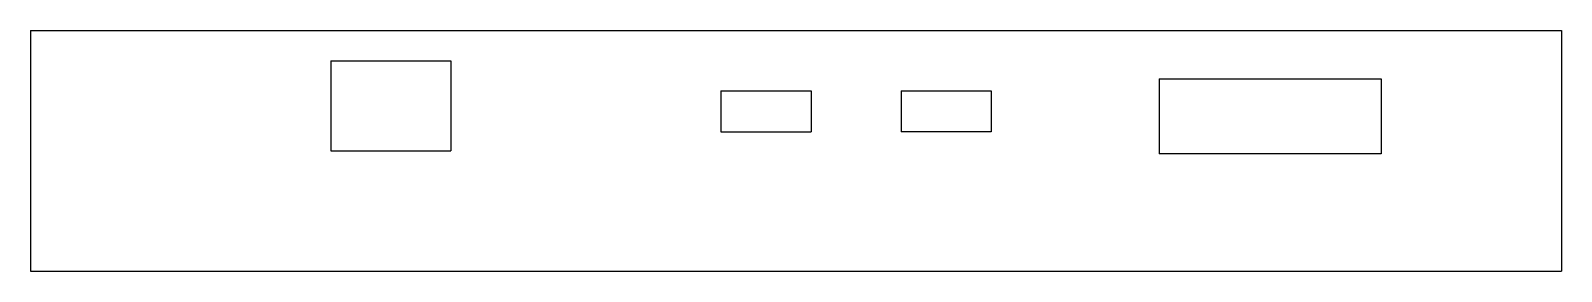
# Model space of a CAD drawing. Header units: millimetres. Extents: x -122 to 133, y -25 to 15.
import ezdxf

# ---------------------------------------------------------------- set-up
doc = ezdxf.new("R2010")
doc.units = ezdxf.units.MM

msp = doc.modelspace()

# ---------------------------------------------------------------- linework, layer by layer
at = {"color": 7, "linetype": 'Continuous', "lineweight": 25}
for p, q in [((-122.27, 14.65), (-122.27, -25.35)), ((-122.27, 14.65), (132.73, 14.65)), ((132.73, 14.65), (132.73, -25.35)), ((-72.27, 9.65), (-52.27, 9.65)), ((-72.27, 9.65), (-72.27, -5.35)), ((-52.27, 9.65), (-52.27, -5.35)), ((65.73, 6.65), (102.73, 6.65)), ((65.73, 6.65), (65.73, -5.83)), ((102.73, 6.65), (102.73, -5.83)), ((-7.27, 4.65), (7.73, 4.65)), ((-7.27, 4.65), (-7.27, -2.19)), ((7.73, 4.65), (7.73, -2.19)), ((22.73, 4.65), (37.73, 4.65)), ((22.73, 4.65), (22.73, -2.19)), ((37.73, 4.65), (37.73, -2.19)), ((-7.27, -2.19), (7.73, -2.19)), ((37.73, -2.19), (22.73, -2.19)), ((-72.27, -5.35), (-52.27, -5.35)), ((102.73, -5.83), (65.73, -5.83)), ((-122.27, -25.35), (132.73, -25.35))]:
    msp.add_line(p, q, dxfattribs=at)

doc.saveas('drawing.dxf')
